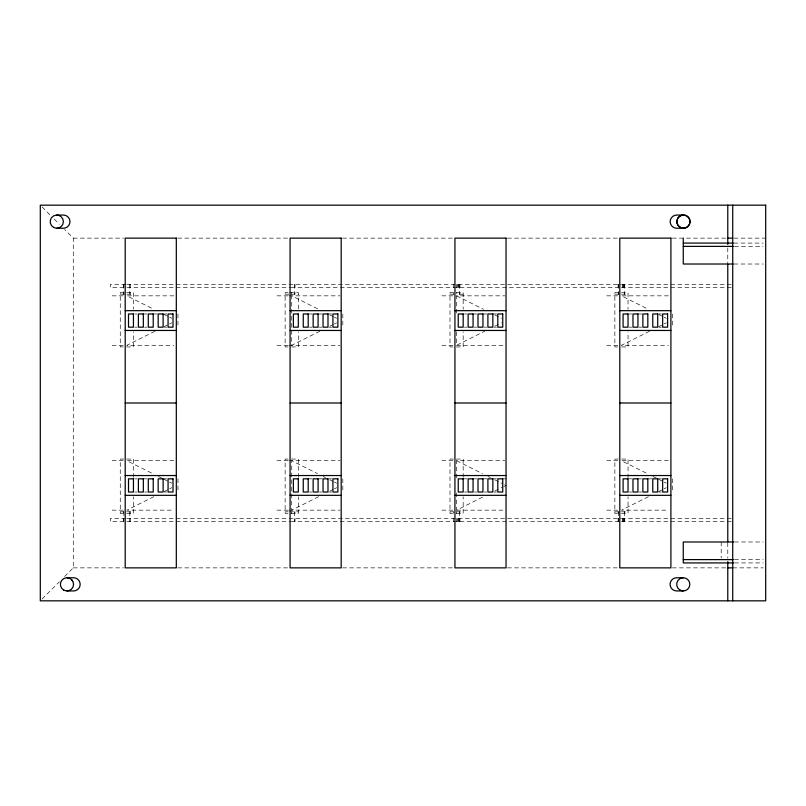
<?xml version="1.0" encoding="UTF-8"?>
<svg xmlns="http://www.w3.org/2000/svg" width="806" height="806" viewBox="0 0 806 806"><rect width="100%" height="100%" fill="white"/><g stroke="black" fill="none" stroke-linecap="round" stroke-linejoin="round"><path stroke-width="0.6" stroke-dasharray="4.03 3.02" d="M42.033 599.1L59.392 581.751M64.591 576.542L73.275 567.867L73.275 238.133L64.591 229.458M154.954 331.246L126.854 345.3L173.844 345.3M163.95 326.752L168.444 324.506M169.572 323.941L171.819 322.813M319.821 331.246L291.722 345.3L291.722 295.842L318.692 309.323M329.936 326.188L333.311 324.506M334.43 323.941L336.676 322.813M153.835 496.677L126.854 510.158L173.844 510.158M163.95 491.61L168.444 489.363M169.572 488.809L171.819 487.68M456.579 331.699L456.579 345.3L484.678 331.246M494.803 326.188L501.544 322.813M318.692 496.677L291.722 510.158L291.722 460.7L317.574 473.626M329.936 491.055L333.311 489.363M334.43 488.809L336.676 487.68M649.545 331.246L621.446 345.3L668.426 345.3M658.542 326.752L663.036 324.506M664.154 323.941L666.411 322.813M456.579 492.849L456.579 510.158L483.56 496.677M494.803 491.055L502.672 487.116M503.79 486.552L506.037 485.434L503.79 484.305M648.427 496.677L621.446 510.158L668.426 510.158M658.542 491.61L663.036 489.363M664.154 488.809L666.411 487.68M73.275 238.133L123.61 238.133M177.733 238.133L288.477 238.133M342.59 238.133L453.345 238.133M507.458 238.133L618.202 238.133M672.315 238.133L726.438 238.133M733.944 238.133L765.7 238.133M733.893 243.08L763.252 243.08M734.478 246.384L763.201 246.384M733.893 264.015L763.252 264.015M125.786 284.296L110.372 284.296L110.372 287.591L125.786 287.591M126.854 284.296L620.852 284.296M621.446 284.296L731.475 284.296M126.854 287.591L290.462 287.591M290.865 287.591L620.852 287.591M621.446 287.591L732.725 287.591M123.328 292.538L120.265 292.538L120.265 346.943L123.792 346.943M123.993 292.538L123.56 294.19M126.592 292.538L133.443 292.538L133.443 309.262M288.195 292.538L285.123 292.538L285.133 346.943L288.195 346.943M289.586 292.538L298.311 292.538L298.311 309.262M453.053 292.538L449.99 292.538L449.99 346.943L453.516 346.943M453.395 292.538L453.284 294.19M456.317 292.538L463.168 292.538L463.168 309.262M617.92 292.538L614.857 292.538L614.857 346.943L618.383 346.943M618.585 292.538L618.152 294.19M621.446 292.538L628.035 292.538L628.035 309.262M120.265 294.19L124.718 294.19M126.854 294.19L133.443 294.19M285.123 294.19L289.586 294.19M290.865 294.19L298.311 294.19M449.99 294.19L454.443 294.19M463.168 294.19L456.579 294.19L456.579 292.538M614.857 294.19L619.31 294.19M621.446 294.19L628.035 294.19M112.105 295.842L125.897 295.842M173.844 295.842L126.854 295.842L153.835 309.323M276.972 295.842L288.417 295.842M288.85 295.842L339.941 295.842M441.839 295.842L455.622 295.842M456.579 313.151L456.579 295.842L504.808 295.842M606.696 295.842L620.489 295.842M668.426 295.842L621.446 295.842L648.427 309.323M134.683 313.977L137.161 313.977M143.337 313.977L147.045 313.977M153.231 313.977L158.178 313.977M164.364 313.977L166.832 313.977M308.204 313.977L311.912 313.977M318.098 313.977L323.045 313.977M327.992 313.977L331.699 313.977M464.407 313.977L466.886 313.977M473.072 313.977L476.779 313.977M482.955 313.977L487.902 313.977M492.849 313.977L496.556 313.977M629.274 313.977L631.753 313.977M637.929 313.977L642.876 313.977M658.955 313.977L661.424 313.977M134.683 327.165L137.161 327.165M144.576 327.165L147.045 327.165M164.364 327.165L166.832 327.165M309.444 327.165L311.912 327.165M319.327 327.165L321.806 327.165M329.221 327.165L331.699 327.165M464.407 327.165L466.886 327.165M474.301 327.165L476.779 327.165M484.194 327.165L486.673 327.165M494.088 327.165L496.556 327.165M629.274 327.165L631.753 327.165M639.168 327.165L641.636 327.165M658.955 327.165L661.424 327.165M112.105 345.3L123.56 345.3M276.972 345.3L288.417 345.3M288.85 345.3L339.941 345.3M441.839 345.3L455.622 345.3M456.579 345.3L504.808 345.3M606.696 345.3L619.733 345.3M126.592 346.943L133.443 346.943L133.443 331.87M291.45 346.943L298.311 346.943L298.311 331.87M456.317 346.943L463.168 346.943L463.168 331.87M621.708 346.943L628.035 346.943L628.035 331.87M123.792 459.057L120.265 459.057L120.265 513.462L124.718 513.462M126.592 459.057L133.443 459.057L133.443 477.898M288.195 459.057L285.133 459.057L285.133 513.462L289.586 513.462M291.45 459.057L298.311 459.057L298.311 477.898M453.516 459.057L449.99 459.057L449.99 513.462L454.443 513.462M456.317 459.057L463.168 459.057L463.168 477.898M618.383 459.057L614.857 459.057L614.857 513.462L619.31 513.462M621.708 459.057L628.035 459.057L628.035 477.898M112.105 460.7L125.897 460.7M173.844 460.7L126.854 460.7L152.707 473.626M276.972 460.7L288.417 460.7M288.85 460.7L339.941 460.7M441.839 460.7L455.622 460.7M456.579 478.008L456.579 460.7L504.808 460.7M606.696 460.7L620.489 460.7M668.426 460.7L621.446 460.7L647.299 473.626M134.683 478.835L137.161 478.835M143.337 478.835L147.045 478.835M163.124 478.835L166.832 478.835M308.204 478.835L311.912 478.835M318.098 478.835L323.045 478.835M329.221 478.835L331.699 478.835M463.178 478.835L466.886 478.835M473.072 478.835L476.779 478.835M482.955 478.835L487.902 478.835M492.849 478.835L496.556 478.835M502.743 478.835L507.689 478.835M629.274 478.835L631.753 478.835M637.929 478.835L641.636 478.835M647.822 478.835L652.769 478.835M657.716 478.835L661.424 478.835M134.683 492.023L137.161 492.023M144.576 492.023L147.045 492.023M164.364 492.023L166.832 492.023M309.444 492.023L311.912 492.023M319.327 492.023L321.806 492.023M329.221 492.023L331.699 492.023M464.407 492.023L466.886 492.023M474.301 492.023L476.779 492.023M484.194 492.023L486.673 492.023M494.088 492.023L496.556 492.023M629.274 492.023L631.753 492.023M639.168 492.023L641.636 492.023M658.955 492.023L661.424 492.023M112.105 510.158L123.56 510.158M276.972 510.158L288.417 510.158M288.85 510.158L339.941 510.158M441.839 510.158L455.622 510.158M456.579 510.158L504.808 510.158M606.696 510.158L619.733 510.158M120.265 511.81L123.993 511.81M126.592 511.81L133.443 511.81M285.123 511.81L288.195 511.81M289.586 511.81L298.311 511.81M449.99 511.81L453.516 511.81M456.317 511.81L463.168 511.81M614.857 511.81L618.585 511.81M621.446 511.81L628.035 511.81M126.592 513.462L133.443 513.462L133.443 496.738M290.865 513.462L298.311 513.462L298.311 496.738M456.317 513.462L463.168 513.462L463.168 496.738M621.446 513.462L628.035 513.462L628.035 496.738M125.786 518.409L110.372 518.409L110.372 521.704L125.786 521.704M126.854 518.409L620.852 518.409M621.446 518.409L732.725 518.409M126.854 521.704L290.462 521.704M290.865 521.704L620.852 521.704M621.446 521.704L732.725 521.704M734.478 541.985L763.232 541.985M734.478 559.616L763.201 559.616M734.478 562.92L763.232 562.92M73.275 567.867L123.61 567.867M177.733 567.867L288.477 567.867M342.59 567.867L453.345 567.867M507.458 567.867L618.202 567.867M672.315 567.867L726.438 567.867M732.725 567.867L763.262 567.867M658.542 314.39L663.036 316.637M664.154 317.191L666.411 318.32M456.579 295.842L483.56 309.323M494.803 314.945L501.544 318.32M329.936 314.945L333.311 316.637M334.43 317.191L336.676 318.32M652.92 476.437L657.414 478.683M658.542 479.248L663.036 481.494M664.154 482.059L666.411 483.187M163.95 314.39L168.444 316.637M169.572 317.191L171.819 318.32M456.579 460.7L482.431 473.626M488.053 476.437L490.3 477.565M494.803 479.812L502.672 483.741M323.196 476.437L325.443 477.565M329.936 479.812L333.311 481.494M334.43 482.059L336.676 483.187M158.329 476.437L162.822 478.683M163.95 479.248L168.444 481.494M169.572 482.059L171.819 483.187M42.033 206.9L50.707 215.575M54.183 219.051L59.392 224.249M727.778 247.875L727.778 263.31M727.778 542.69L727.778 558.125M721.189 541.985L721.189 557.994M672.557 313.977L672.557 327.165M672.557 478.835L672.557 492.023M624.63 284.296L624.63 287.591M624.741 292.538L624.741 294.19M624.741 511.81L624.741 513.462M624.63 518.409L624.63 521.704M624.297 284.296L624.408 294.19M624.408 511.81L624.297 521.704M623.773 284.296L623.773 287.591M623.773 518.409L623.773 521.704M623.088 284.296L623.088 287.591M623.088 518.409L623.088 521.704M622.303 284.296L622.303 287.591M622.303 518.409L622.303 521.704M618.585 284.296L618.585 287.591M618.585 518.409L618.585 521.704M618.474 284.296L618.474 294.19M618.474 511.81L618.474 521.704M618.262 284.296L618.262 287.591M618.262 518.409L618.262 521.704M618.152 284.296L618.152 287.591M618.152 511.81L618.152 513.462M618.152 518.409L618.152 521.704M459.873 284.296L459.873 287.591M459.873 292.538L459.873 294.19M459.873 511.81L459.873 513.462M459.873 518.409L459.873 521.704M459.763 284.296L459.763 287.591M459.763 518.409L459.763 521.704M459.551 284.296L459.551 294.19M459.551 511.81L459.551 521.704M459.44 284.296L459.44 287.591M459.44 518.409L459.44 521.704M458.916 284.296L458.916 287.591M458.916 518.409L458.916 521.704M458.231 284.296L458.231 287.591M458.231 518.409L458.231 521.704M457.435 284.296L457.435 287.591M457.435 518.409L457.435 521.704M456.579 284.296L456.579 287.591M456.579 511.81L456.579 513.462M456.579 518.409L456.579 521.704M453.284 284.296L453.284 287.591M453.284 511.81L453.284 513.462M453.284 518.409L453.284 521.704M342.822 313.977L342.822 327.165M342.822 478.835L342.822 492.023M295.016 284.296L295.016 287.591M295.016 292.538L295.016 294.19M295.016 511.81L295.016 513.462M295.016 518.409L295.016 521.704M294.684 284.296L294.684 294.19M294.684 511.81L294.684 521.704M291.722 292.538L291.722 294.19M291.722 511.81L291.722 513.462M177.965 313.977L177.965 327.165M177.965 478.835L177.965 492.023M130.149 284.296L130.149 287.591M130.149 292.538L130.149 294.19M130.149 511.81L130.149 513.462M130.149 518.409L130.149 521.704M129.816 284.296L129.816 294.19M129.816 511.81L129.816 521.704M123.882 284.296L123.882 294.19M123.882 511.81L123.882 521.704M123.56 284.296L123.56 287.591M123.56 511.81L123.56 513.462M123.56 518.409L123.56 521.704"/><path stroke-width="1.21" d="M56.783 215.051L63.382 215.051A6.599 6.599 0 0 1 69.971 221.65A6.599 6.599 0 0 1 63.382 228.249L56.783 228.249M727.778 238.133L732.725 238.133M683.266 243.08L733.228 243.08M683.266 246.384L733.228 246.384M733.228 264.015L683.266 264.015L683.266 238.133M125.202 310.673L176.312 310.673M290.069 310.673L341.18 310.673M454.937 310.673L506.037 310.673M619.794 310.673L670.904 310.673M125.202 330.46L176.312 330.46M290.069 330.46L341.18 330.46M454.937 330.46L506.037 330.46M619.794 330.46L670.904 330.46M125.202 403L176.312 403M290.069 403L341.18 403M454.937 403L506.037 403M619.794 403L670.904 403M125.202 475.54L176.312 475.54M290.069 475.54L341.18 475.54M454.937 475.54L506.037 475.54M619.794 475.54L670.904 475.54M125.202 495.327L176.312 495.327M290.069 495.327L341.18 495.327M454.937 495.327L506.037 495.327M619.794 495.327L670.904 495.327M733.551 541.985L683.266 541.985L683.266 562.92L733.551 562.92M683.266 559.616L733.228 559.616M727.778 567.867L732.725 567.867M66.979 577.751L73.568 577.751A6.599 6.599 0 0 1 80.167 584.35A6.599 6.599 0 0 1 73.568 590.949L66.979 590.949M683.266 577.751L676.677 577.751A6.599 6.599 0 0 0 670.078 584.35A6.599 6.599 0 0 0 676.677 590.949L683.266 590.949M71.643 579.685L72.691 581.055M732.725 205.167L732.725 600.833M727.778 205.167L727.778 244.43M727.778 264.197L727.778 541.803M727.778 561.57L727.778 600.833M681.654 228.017A6.599 6.599 0 0 1 681.654 215.283M765.7 205.167L40.3 205.167L40.3 600.833L765.7 600.833L765.7 205.167M683.367 215.051L676.768 215.051A6.599 6.599 0 0 0 670.179 221.65A6.599 6.599 0 0 0 676.768 228.249L683.367 228.249A6.599 6.599 0 0 0 689.956 221.65A6.599 6.599 0 0 0 683.367 215.051M176.312 238.133L125.202 238.133L125.202 567.867L176.312 567.867L176.312 238.133M341.18 238.133L290.069 238.133L290.069 567.867L341.18 567.867L341.18 238.133M506.037 238.133L454.937 238.133L454.937 567.867L506.037 567.867L506.037 238.133M670.904 238.133L619.794 238.133L619.794 567.867L670.904 567.867L670.904 238.133M133.443 313.977L128.507 313.977L128.507 327.165L133.443 327.165L133.443 313.977M143.337 313.977L138.39 313.977L138.39 327.165L143.337 327.165L143.337 313.977M153.231 313.977L148.284 313.977L148.284 327.165L153.231 327.165L153.231 313.977M163.124 313.977L158.178 313.977L158.178 327.165L163.124 327.165L163.124 313.977M173.018 313.977L168.071 313.977L168.071 327.165L173.018 327.165L173.018 313.977M298.311 313.977L293.364 313.977L293.364 327.165L298.311 327.165L298.311 313.977M308.204 313.977L303.257 313.977L303.257 327.165L308.204 327.165L308.204 313.977M318.098 313.977L313.151 313.977L313.151 327.165L318.098 327.165L318.098 313.977M327.992 313.977L323.045 313.977L323.045 327.165L327.992 327.165L327.992 313.977M337.875 313.977L332.928 313.977L332.928 327.165L337.875 327.165L337.875 313.977M463.178 313.977L458.231 313.977L458.231 327.165L463.178 327.165L463.178 313.977M473.072 313.977L468.125 313.977L468.125 327.165L473.072 327.165L473.072 313.977M482.955 313.977L478.008 313.977L478.008 327.165L482.955 327.165L482.955 313.977M492.849 313.977L487.902 313.977L487.902 327.165L492.849 327.165L492.849 313.977M502.743 313.977L497.796 313.977L497.796 327.165L502.743 327.165L502.743 313.977M628.035 313.977L623.088 313.977L623.088 327.165L628.035 327.165L628.035 313.977M637.929 313.977L632.982 313.977L632.982 327.165L637.929 327.165L637.929 313.977M647.822 313.977L642.876 313.977L642.876 327.165L647.822 327.165L647.822 313.977M657.716 313.977L652.769 313.977L652.769 327.165L657.716 327.165L657.716 313.977M667.61 313.977L662.663 313.977L662.663 327.165L667.61 327.165L667.61 313.977M133.443 478.835L128.507 478.835L128.507 492.023L133.443 492.023L133.443 478.835M143.337 478.835L138.39 478.835L138.39 492.023L143.337 492.023L143.337 478.835M153.231 478.835L148.284 478.835L148.284 492.023L153.231 492.023L153.231 478.835M163.124 478.835L158.178 478.835L158.178 492.023L163.124 492.023L163.124 478.835M173.018 478.835L168.071 478.835L168.071 492.023L173.018 492.023L173.018 478.835M298.311 478.835L293.364 478.835L293.364 492.023L298.311 492.023L298.311 478.835M308.204 478.835L303.257 478.835L303.257 492.023L308.204 492.023L308.204 478.835M318.098 478.835L313.151 478.835L313.151 492.023L318.098 492.023L318.098 478.835M327.992 478.835L323.045 478.835L323.045 492.023L327.992 492.023L327.992 478.835M337.875 478.835L332.928 478.835L332.928 492.023L337.875 492.023L337.875 478.835M463.178 478.835L458.231 478.835L458.231 492.023L463.178 492.023L463.178 478.835M473.072 478.835L468.125 478.835L468.125 492.023L473.072 492.023L473.072 478.835M482.955 478.835L478.008 478.835L478.008 492.023L482.955 492.023L482.955 478.835M492.849 478.835L487.902 478.835L487.902 492.023L492.849 492.023L492.849 478.835M502.743 478.835L497.796 478.835L497.796 492.023L502.743 492.023L502.743 478.835M628.035 478.835L623.088 478.835L623.088 492.023L628.035 492.023L628.035 478.835M637.929 478.835L632.982 478.835L632.982 492.023L637.929 492.023L637.929 478.835M647.822 478.835L642.876 478.835L642.876 492.023L647.822 492.023L647.822 478.835M657.716 478.835L652.769 478.835L652.769 492.023L657.716 492.023L657.716 478.835M667.61 478.835L662.663 478.835L662.663 492.023L667.61 492.023L667.61 478.835M679.972 590.063A6.599 6.599 0 0 0 689.865 584.35A6.599 6.599 0 0 0 679.972 578.637A6.599 6.599 0 0 0 679.972 590.063M53.488 227.363A6.599 6.599 0 0 0 63.382 221.65A6.599 6.599 0 0 0 53.488 215.937A6.599 6.599 0 0 0 53.488 227.363M63.674 590.063A6.599 6.599 0 0 0 73.568 584.35A6.599 6.599 0 0 0 63.674 578.637A6.599 6.599 0 0 0 63.674 590.063M680.193 227.302A6.599 6.599 0 0 0 690.087 221.59A6.599 6.599 0 0 0 680.193 215.877A6.599 6.599 0 0 0 680.193 227.302"/></g></svg>
